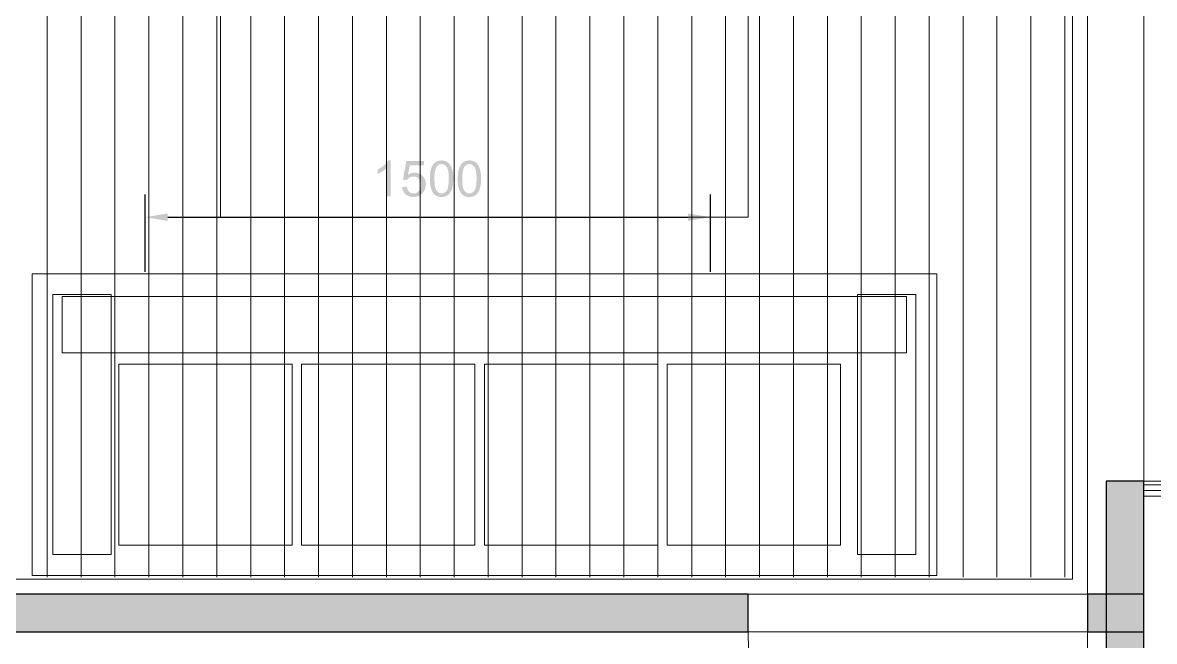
# Model space of a CAD drawing. Header units: millimetres. Extents: x -1336 to 24201, y -1370 to 16142.
# Drawn here: x 825 to 3828, y 2075 to 3716 of the extents above; entities that cross this region are included whole.
import ezdxf

# ---------------------------------------------------------------- set-up
doc = ezdxf.new("R2010")
doc.units = ezdxf.units.MM
for name, color, linetype, lineweight in [('A-DIMS-MM', 7, 'Continuous', 13), ('A-DOOR', 7, 'Continuous', 13), ('A-FLOOR-ZONE', 7, 'Continuous', 13), ('A-FURN-VIP', 7, 'Continuous', 13), ('A-GLAZ', 7, 'Continuous', 13), ('A-WALL-NEW', 7, 'Continuous', 25)]:
    doc.layers.add(name, color=color, linetype=linetype, lineweight=lineweight)

msp = doc.modelspace()

# ---------------------------------------------------------------- hatches: boundary and pattern name
at = {"layer": 'A-DIMS-MM'}
h = msp.add_hatch(color=7, dxfattribs=at)
h.paths.add_polyline_path([(1801.8, 3255), (1790.2, 3255), (1790.2, 3329.3), (1789.1, 3328.3), (1787.9, 3327.3), (1786.6, 3326.3), (1785.3, 3325.3), (1783.9, 3324.3), (1782.4, 3323.3), (1780.8, 3322.3), (1779.1, 3321.3), (1777.4, 3320.3), (1775.8, 3319.4), (1774.2, 3318.6), (1772.6, 3317.8), (1771.1, 3317.1), (1769.6, 3316.4), (1768.2, 3315.8), (1766.8, 3315.3), (1766.8, 3326.5), (1769.2, 3327.7), (1771.6, 3329), (1773.8, 3330.3), (1776, 3331.6), (1778.1, 3333.1), (1780.1, 3334.5), (1782.1, 3336.1), (1783.9, 3337.7), (1785.7, 3339.3), (1787.3, 3340.9), (1788.8, 3342.5), (1790.2, 3344.1), (1791.4, 3345.7), (1792.5, 3347.3), (1793.5, 3348.8), (1794.3, 3350.4), (1801.8, 3350.4), (1801.8, 3255)])
h.paths.add_polyline_path([(1831.7, 3279.9), (1843.9, 3280.9), (1844.1, 3279.8), (1844.3, 3278.8), (1844.6, 3277.7), (1844.9, 3276.7), (1845.1, 3275.8), (1845.5, 3274.8), (1845.8, 3273.9), (1846.2, 3273.1), (1846.6, 3272.3), (1847.1, 3271.5), (1847.5, 3270.7), (1848, 3270), (1848.5, 3269.3), (1849.1, 3268.7), (1849.7, 3268.1), (1850.3, 3267.5), (1851.5, 3266.4), (1852.9, 3265.5), (1854.3, 3264.7), (1855.7, 3264.1), (1857.3, 3263.6), (1858.8, 3263.3), (1860.5, 3263), (1862.2, 3263), (1863.3, 3263), (1864.3, 3263.1), (1865.3, 3263.2), (1866.3, 3263.4), (1867.2, 3263.6), (1868.2, 3263.9), (1869.1, 3264.2), (1870, 3264.6), (1870.9, 3265), (1871.7, 3265.5), (1872.6, 3266), (1873.4, 3266.5), (1874.2, 3267.2), (1875, 3267.8), (1875.7, 3268.6), (1876.5, 3269.3), (1877.2, 3270.1), (1877.8, 3271), (1878.5, 3271.8), (1879, 3272.8), (1879.6, 3273.7), (1880, 3274.7), (1880.5, 3275.7), (1880.9, 3276.7), (1881.2, 3277.8), (1881.5, 3278.9), (1881.7, 3280), (1881.9, 3281.2), (1882.1, 3282.4), (1882.2, 3283.6), (1882.3, 3284.9), (1882.3, 3286.2), (1882.3, 3287.4), (1882.2, 3288.6), (1882.1, 3289.8), (1882, 3290.9), (1881.8, 3292), (1881.5, 3293.1), (1881.2, 3294.1), (1880.9, 3295.1), (1880.5, 3296.1), (1880.1, 3297), (1879.7, 3297.9), (1879.2, 3298.8), (1878.6, 3299.6), (1878, 3300.4), (1877.4, 3301.2), (1876.7, 3301.9), (1876, 3302.6), (1875.2, 3303.3), (1874.5, 3303.9), (1873.7, 3304.4), (1872.9, 3305), (1872, 3305.4), (1871.1, 3305.9), (1870.2, 3306.2), (1869.3, 3306.6), (1868.3, 3306.9), (1867.4, 3307.1), (1866.3, 3307.3), (1865.3, 3307.5), (1864.2, 3307.6), (1863.1, 3307.7), (1862, 3307.7), (1860.6, 3307.6), (1859.3, 3307.5), (1858, 3307.3), (1856.7, 3307), (1855.4, 3306.7), (1854.2, 3306.2), (1853, 3305.7), (1851.9, 3305.1), (1850.7, 3304.5), (1849.7, 3303.7), (1848.7, 3303), (1847.8, 3302.2), (1846.9, 3301.3), (1846.1, 3300.4), (1845.4, 3299.5), (1844.7, 3298.5), (1833.8, 3299.9), (1843, 3348.7), (1890.2, 3348.7), (1890.2, 3337.6), (1852.3, 3337.6), (1847.2, 3312), (1848.3, 3312.7), (1849.3, 3313.4), (1850.4, 3314.1), (1851.5, 3314.6), (1852.6, 3315.2), (1853.7, 3315.7), (1854.8, 3316.1), (1856, 3316.5), (1857.1, 3316.8), (1858.2, 3317.1), (1859.3, 3317.4), (1860.5, 3317.6), (1861.6, 3317.8), (1862.8, 3317.9), (1864, 3318), (1865.1, 3318), (1866.7, 3318), (1868.2, 3317.9), (1869.7, 3317.7), (1871.1, 3317.4), (1872.5, 3317.1), (1873.9, 3316.8), (1875.3, 3316.3), (1876.6, 3315.8), (1877.9, 3315.3), (1879.2, 3314.6), (1880.4, 3313.9), (1881.6, 3313.1), (1882.8, 3312.3), (1883.9, 3311.4), (1885, 3310.4), (1886.1, 3309.4), (1887.2, 3308.3), (1888.1, 3307.1), (1889, 3306), (1889.9, 3304.8), (1890.6, 3303.5), (1891.3, 3302.2), (1892, 3300.9), (1892.5, 3299.5), (1893, 3298.1), (1893.5, 3296.7), (1893.9, 3295.2), (1894.2, 3293.7), (1894.4, 3292.1), (1894.6, 3290.5), (1894.7, 3288.9), (1894.7, 3287.2), (1894.7, 3285.6), (1894.6, 3284), (1894.4, 3282.5), (1894.2, 3281), (1894, 3279.5), (1893.6, 3278), (1893.2, 3276.6), (1892.8, 3275.2), (1892.3, 3273.8), (1891.7, 3272.5), (1891.1, 3271.1), (1890.5, 3269.8), (1889.7, 3268.6), (1888.9, 3267.3), (1888.1, 3266.1), (1887.2, 3264.9), (1886, 3263.5), (1884.8, 3262.2), (1883.5, 3261), (1882.2, 3259.9), (1880.8, 3258.8), (1879.4, 3257.9), (1877.9, 3257), (1876.4, 3256.3), (1874.8, 3255.6), (1873.1, 3255), (1871.5, 3254.5), (1869.7, 3254.1), (1867.9, 3253.8), (1866.1, 3253.6), (1864.2, 3253.4), (1862.2, 3253.4), (1860.6, 3253.4), (1859.1, 3253.5), (1857.5, 3253.6), (1856, 3253.8), (1854.6, 3254.1), (1853.2, 3254.4), (1851.8, 3254.8), (1850.5, 3255.2), (1849.1, 3255.7), (1847.9, 3256.2), (1846.7, 3256.8), (1845.5, 3257.5), (1844.3, 3258.2), (1843.2, 3258.9), (1842.1, 3259.8), (1841.1, 3260.6), (1840.1, 3261.6), (1839.1, 3262.5), (1838.2, 3263.5), (1837.4, 3264.6), (1836.6, 3265.6), (1835.9, 3266.7), (1835.2, 3267.9), (1834.6, 3269.1), (1834.1, 3270.3), (1833.6, 3271.6), (1833.1, 3272.9), (1832.7, 3274.2), (1832.4, 3275.6), (1832.1, 3277), (1831.9, 3278.4), (1831.7, 3279.9)])
h.paths.add_polyline_path([(1905.5, 3301.9), (1905.5, 3303.9), (1905.6, 3306), (1905.6, 3307.9), (1905.7, 3309.9), (1905.8, 3311.7), (1906, 3313.6), (1906.2, 3315.3), (1906.4, 3317.1), (1906.6, 3318.7), (1906.9, 3320.3), (1907.1, 3321.9), (1907.5, 3323.4), (1907.8, 3324.9), (1908.2, 3326.3), (1908.6, 3327.7), (1909, 3329), (1909.4, 3330.2), (1909.9, 3331.5), (1910.4, 3332.7), (1910.9, 3333.8), (1911.5, 3334.9), (1912, 3336), (1912.7, 3337.1), (1913.3, 3338.1), (1913.9, 3339), (1914.6, 3340), (1915.3, 3340.9), (1916.1, 3341.7), (1916.8, 3342.6), (1917.6, 3343.3), (1918.4, 3344.1), (1919.3, 3344.8), (1920.1, 3345.5), (1921, 3346.1), (1922, 3346.7), (1922.9, 3347.3), (1923.9, 3347.8), (1924.9, 3348.2), (1925.9, 3348.6), (1927, 3349), (1928.1, 3349.3), (1929.2, 3349.6), (1930.3, 3349.8), (1931.5, 3350), (1932.7, 3350.2), (1933.9, 3350.3), (1935.2, 3350.4), (1936.5, 3350.4), (1938.4, 3350.3), (1940.2, 3350.2), (1942, 3350), (1943.7, 3349.6), (1945.3, 3349.2), (1946.9, 3348.7), (1948.4, 3348), (1949.9, 3347.3), (1951.3, 3346.5), (1952.7, 3345.6), (1953.9, 3344.6), (1955.2, 3343.6), (1956.3, 3342.4), (1957.4, 3341.2), (1958.5, 3339.8), (1959.4, 3338.4), (1960.3, 3336.9), (1961.2, 3335.4), (1962, 3333.7), (1962.8, 3332), (1963.5, 3330.2), (1964.2, 3328.3), (1964.8, 3326.3), (1965.3, 3324.3), (1965.6, 3323.2), (1965.8, 3322.1), (1966, 3321), (1966.3, 3319.8), (1966.4, 3318.5), (1966.6, 3317.2), (1966.8, 3315.9), (1966.9, 3314.5), (1967, 3313.1), (1967.2, 3311.6), (1967.3, 3310.1), (1967.3, 3308.6), (1967.4, 3306.9), (1967.4, 3305.3), (1967.5, 3303.6), (1967.5, 3301.9), (1967.4, 3299.8), (1967.4, 3297.8), (1967.3, 3295.8), (1967.2, 3293.9), (1967.1, 3292), (1967, 3290.2), (1966.8, 3288.5), (1966.6, 3286.7), (1966.4, 3285.1), (1966.1, 3283.5), (1965.8, 3281.9), (1965.5, 3280.4), (1965.2, 3278.9), (1964.8, 3277.5), (1964.4, 3276.2), (1964, 3274.9), (1963.6, 3273.6), (1963.1, 3272.4), (1962.6, 3271.2), (1962.1, 3270), (1961.5, 3268.9), (1961, 3267.8), (1960.4, 3266.8), (1959.7, 3265.8), (1959.1, 3264.8), (1958.4, 3263.8), (1957.7, 3262.9), (1957, 3262.1), (1956.2, 3261.3), (1955.4, 3260.5), (1954.6, 3259.7), (1953.8, 3259), (1952.9, 3258.3), (1952, 3257.7), (1951.1, 3257.1), (1950.1, 3256.5), (1949.1, 3256), (1948.1, 3255.6), (1947.1, 3255.2), (1946, 3254.8), (1944.9, 3254.5), (1943.8, 3254.2), (1942.7, 3253.9), (1941.5, 3253.7), (1940.3, 3253.6), (1939, 3253.5), (1937.8, 3253.4), (1936.5, 3253.4), (1934.8, 3253.4), (1933.1, 3253.5), (1931.5, 3253.7), (1930, 3254), (1928.5, 3254.3), (1927, 3254.8), (1925.6, 3255.3), (1924.2, 3255.8), (1922.9, 3256.5), (1921.6, 3257.2), (1920.4, 3258), (1919.2, 3258.9), (1918.1, 3259.9), (1917, 3260.9), (1915.9, 3262), (1914.9, 3263.2), (1913.8, 3264.8), (1912.7, 3266.4), (1911.7, 3268.2), (1910.8, 3270.1), (1909.9, 3272.1), (1909.2, 3274.2), (1908.5, 3276.5), (1907.9, 3278.8), (1907.3, 3281.3), (1906.8, 3283.9), (1906.4, 3286.6), (1906.1, 3289.4), (1905.8, 3292.3), (1905.7, 3295.4), (1905.5, 3298.6), (1905.5, 3301.9)])
h.paths.add_polyline_path([(1917.5, 3301.9), (1917.5, 3299), (1917.6, 3296.2), (1917.7, 3293.6), (1917.8, 3291.1), (1918, 3288.8), (1918.3, 3286.5), (1918.5, 3284.4), (1918.9, 3282.4), (1919.2, 3280.5), (1919.6, 3278.7), (1920.1, 3277.1), (1920.6, 3275.6), (1921.1, 3274.2), (1921.7, 3272.9), (1922.3, 3271.7), (1923, 3270.7), (1923.7, 3269.8), (1924.4, 3268.9), (1925.1, 3268.1), (1925.9, 3267.3), (1926.6, 3266.6), (1927.4, 3266), (1928.3, 3265.4), (1929.1, 3264.9), (1929.9, 3264.5), (1930.8, 3264.1), (1931.7, 3263.7), (1932.6, 3263.5), (1933.6, 3263.2), (1934.5, 3263.1), (1935.5, 3263), (1936.5, 3263), (1937.5, 3263), (1938.5, 3263.1), (1939.4, 3263.2), (1940.3, 3263.5), (1941.3, 3263.7), (1942.2, 3264.1), (1943, 3264.5), (1943.9, 3264.9), (1944.7, 3265.4), (1945.5, 3266), (1946.3, 3266.6), (1947.1, 3267.3), (1947.9, 3268.1), (1948.6, 3268.9), (1949.3, 3269.8), (1950, 3270.7), (1950.7, 3271.8), (1951.3, 3272.9), (1951.9, 3274.2), (1952.4, 3275.6), (1952.9, 3277.1), (1953.3, 3278.8), (1953.7, 3280.5), (1954.1, 3282.4), (1954.4, 3284.4), (1954.7, 3286.5), (1954.9, 3288.8), (1955.1, 3291.2), (1955.3, 3293.7), (1955.4, 3296.3), (1955.4, 3299), (1955.5, 3301.9), (1955.4, 3304.7), (1955.4, 3307.5), (1955.3, 3310.1), (1955.1, 3312.6), (1954.9, 3315), (1954.7, 3317.2), (1954.4, 3319.4), (1954.1, 3321.4), (1953.7, 3323.3), (1953.3, 3325), (1952.9, 3326.7), (1952.4, 3328.2), (1951.9, 3329.6), (1951.3, 3330.8), (1950.7, 3332), (1950, 3333), (1949.3, 3334), (1948.6, 3334.8), (1947.8, 3335.6), (1947.1, 3336.4), (1946.3, 3337.1), (1945.5, 3337.7), (1944.7, 3338.3), (1943.8, 3338.8), (1943, 3339.3), (1942.1, 3339.6), (1941.2, 3340), (1940.3, 3340.3), (1939.3, 3340.5), (1938.4, 3340.6), (1937.4, 3340.7), (1936.4, 3340.7), (1935.4, 3340.7), (1934.4, 3340.6), (1933.5, 3340.5), (1932.5, 3340.3), (1931.6, 3340.1), (1930.8, 3339.8), (1929.9, 3339.4), (1929.1, 3339), (1928.3, 3338.6), (1927.6, 3338.1), (1926.8, 3337.5), (1926.1, 3336.9), (1925.4, 3336.2), (1924.8, 3335.5), (1924.1, 3334.8), (1923.5, 3333.9), (1922.8, 3332.8), (1922.1, 3331.5), (1921.5, 3330.2), (1920.9, 3328.7), (1920.3, 3327.1), (1919.9, 3325.3), (1919.4, 3323.5), (1919, 3321.6), (1918.7, 3319.5), (1918.3, 3317.3), (1918.1, 3315), (1917.9, 3312.6), (1917.7, 3310.1), (1917.6, 3307.5), (1917.5, 3304.7), (1917.5, 3301.9)])
h.paths.add_polyline_path([(1979.3, 3301.9), (1979.3, 3303.9), (1979.4, 3306), (1979.4, 3307.9), (1979.5, 3309.9), (1979.7, 3311.7), (1979.8, 3313.6), (1980, 3315.3), (1980.2, 3317.1), (1980.4, 3318.7), (1980.7, 3320.3), (1981, 3321.9), (1981.3, 3323.4), (1981.6, 3324.9), (1982, 3326.3), (1982.4, 3327.7), (1982.8, 3329), (1983.2, 3330.2), (1983.7, 3331.5), (1984.2, 3332.7), (1984.7, 3333.8), (1985.3, 3334.9), (1985.9, 3336), (1986.5, 3337.1), (1987.1, 3338.1), (1987.8, 3339), (1988.4, 3340), (1989.1, 3340.9), (1989.9, 3341.7), (1990.6, 3342.6), (1991.4, 3343.3), (1992.2, 3344.1), (1993.1, 3344.8), (1994, 3345.5), (1994.9, 3346.1), (1995.8, 3346.7), (1996.7, 3347.3), (1997.7, 3347.8), (1998.7, 3348.2), (1999.7, 3348.6), (2000.8, 3349), (2001.9, 3349.3), (2003, 3349.6), (2004.2, 3349.8), (2005.3, 3350), (2006.5, 3350.2), (2007.8, 3350.3), (2009, 3350.4), (2010.3, 3350.4), (2012.2, 3350.3), (2014, 3350.2), (2015.8, 3350), (2017.5, 3349.6), (2019.1, 3349.2), (2020.7, 3348.7), (2022.2, 3348), (2023.7, 3347.3), (2025.1, 3346.5), (2026.5, 3345.6), (2027.8, 3344.6), (2029, 3343.6), (2030.1, 3342.4), (2031.2, 3341.2), (2032.3, 3339.8), (2033.2, 3338.4), (2034.1, 3336.9), (2035, 3335.4), (2035.8, 3333.7), (2036.6, 3332), (2037.3, 3330.2), (2038, 3328.3), (2038.6, 3326.3), (2039.1, 3324.3), (2039.4, 3323.2), (2039.6, 3322.1), (2039.9, 3321), (2040.1, 3319.8), (2040.3, 3318.5), (2040.4, 3317.2), (2040.6, 3315.9), (2040.7, 3314.5), (2040.9, 3313.1), (2041, 3311.6), (2041.1, 3310.1), (2041.1, 3308.6), (2041.2, 3306.9), (2041.2, 3305.3), (2041.3, 3303.6), (2041.3, 3301.9), (2041.3, 3299.8), (2041.2, 3297.8), (2041.1, 3295.8), (2041.1, 3293.9), (2040.9, 3292), (2040.8, 3290.2), (2040.6, 3288.5), (2040.4, 3286.7), (2040.2, 3285.1), (2039.9, 3283.5), (2039.6, 3281.9), (2039.3, 3280.4), (2039, 3278.9), (2038.6, 3277.5), (2038.3, 3276.2), (2037.8, 3274.9), (2037.4, 3273.6), (2036.9, 3272.4), (2036.4, 3271.2), (2035.9, 3270), (2035.4, 3268.9), (2034.8, 3267.8), (2034.2, 3266.8), (2033.5, 3265.8), (2032.9, 3264.8), (2032.2, 3263.8), (2031.5, 3262.9), (2030.8, 3262.1), (2030, 3261.3), (2029.2, 3260.5), (2028.4, 3259.7), (2027.6, 3259), (2026.7, 3258.3), (2025.8, 3257.7), (2024.9, 3257.1), (2023.9, 3256.5), (2022.9, 3256), (2021.9, 3255.6), (2020.9, 3255.2), (2019.8, 3254.8), (2018.7, 3254.5), (2017.6, 3254.2), (2016.5, 3253.9), (2015.3, 3253.7), (2014.1, 3253.6), (2012.8, 3253.5), (2011.6, 3253.4), (2010.3, 3253.4), (2008.6, 3253.4), (2007, 3253.5), (2005.3, 3253.7), (2003.8, 3254), (2002.3, 3254.3), (2000.8, 3254.8), (1999.4, 3255.3), (1998, 3255.8), (1996.7, 3256.5), (1995.4, 3257.2), (1994.2, 3258), (1993, 3258.9), (1991.9, 3259.9), (1990.8, 3260.9), (1989.7, 3262), (1988.7, 3263.2), (1987.6, 3264.8), (1986.5, 3266.4), (1985.5, 3268.2), (1984.6, 3270.1), (1983.8, 3272.1), (1983, 3274.2), (1982.3, 3276.5), (1981.7, 3278.8), (1981.1, 3281.3), (1980.6, 3283.9), (1980.2, 3286.6), (1979.9, 3289.4), (1979.6, 3292.3), (1979.5, 3295.4), (1979.4, 3298.6), (1979.3, 3301.9)])
h.paths.add_polyline_path([(1991.3, 3301.9), (1991.3, 3299), (1991.4, 3296.2), (1991.5, 3293.6), (1991.6, 3291.1), (1991.8, 3288.8), (1992.1, 3286.5), (1992.4, 3284.4), (1992.7, 3282.4), (1993, 3280.5), (1993.4, 3278.7), (1993.9, 3277.1), (1994.4, 3275.6), (1994.9, 3274.2), (1995.5, 3272.9), (1996.1, 3271.7), (1996.8, 3270.7), (1997.5, 3269.8), (1998.2, 3268.9), (1998.9, 3268.1), (1999.7, 3267.3), (2000.5, 3266.6), (2001.2, 3266), (2002.1, 3265.4), (2002.9, 3264.9), (2003.8, 3264.5), (2004.6, 3264.1), (2005.5, 3263.7), (2006.4, 3263.5), (2007.4, 3263.2), (2008.3, 3263.1), (2009.3, 3263), (2010.3, 3263), (2011.3, 3263), (2012.3, 3263.1), (2013.2, 3263.2), (2014.2, 3263.5), (2015.1, 3263.7), (2016, 3264.1), (2016.8, 3264.5), (2017.7, 3264.9), (2018.5, 3265.4), (2019.3, 3266), (2020.1, 3266.6), (2020.9, 3267.3), (2021.7, 3268.1), (2022.4, 3268.9), (2023.1, 3269.8), (2023.8, 3270.7), (2024.5, 3271.8), (2025.1, 3272.9), (2025.7, 3274.2), (2026.2, 3275.6), (2026.7, 3277.1), (2027.1, 3278.8), (2027.5, 3280.5), (2027.9, 3282.4), (2028.2, 3284.4), (2028.5, 3286.5), (2028.7, 3288.8), (2028.9, 3291.2), (2029.1, 3293.7), (2029.2, 3296.3), (2029.3, 3299), (2029.3, 3301.9), (2029.3, 3304.7), (2029.2, 3307.5), (2029.1, 3310.1), (2028.9, 3312.6), (2028.7, 3315), (2028.5, 3317.2), (2028.2, 3319.4), (2027.9, 3321.4), (2027.5, 3323.3), (2027.1, 3325), (2026.7, 3326.7), (2026.2, 3328.2), (2025.7, 3329.6), (2025.1, 3330.8), (2024.5, 3332), (2023.8, 3333), (2023.1, 3334), (2022.4, 3334.8), (2021.7, 3335.6), (2020.9, 3336.4), (2020.1, 3337.1), (2019.3, 3337.7), (2018.5, 3338.3), (2017.7, 3338.8), (2016.8, 3339.3), (2015.9, 3339.6), (2015, 3340), (2014.1, 3340.3), (2013.1, 3340.5), (2012.2, 3340.6), (2011.2, 3340.7), (2010.2, 3340.7), (2009.2, 3340.7), (2008.2, 3340.6), (2007.3, 3340.5), (2006.3, 3340.3), (2005.5, 3340.1), (2004.6, 3339.8), (2003.8, 3339.4), (2002.9, 3339), (2002.1, 3338.6), (2001.4, 3338.1), (2000.6, 3337.5), (1999.9, 3336.9), (1999.2, 3336.2), (1998.6, 3335.5), (1997.9, 3334.8), (1997.3, 3333.9), (1996.6, 3332.8), (1995.9, 3331.5), (1995.3, 3330.2), (1994.7, 3328.7), (1994.2, 3327.1), (1993.7, 3325.3), (1993.2, 3323.5), (1992.8, 3321.6), (1992.5, 3319.5), (1992.2, 3317.3), (1991.9, 3315), (1991.7, 3312.6), (1991.5, 3310.1), (1991.4, 3307.5), (1991.3, 3304.7), (1991.3, 3301.9)])
at = {"layer": 'A-WALL-NEW'}
h = msp.add_hatch(color=9, dxfattribs=at)
h.dxf.hatch_style = 1
h.paths.add_polyline_path([(3700, 0), (3800, 0), (3800, 2500), (3700, 2500)])
h = msp.add_hatch(color=9, dxfattribs=at)
h.dxf.hatch_style = 1
h.paths.add_polyline_path([(0, 2100), (2750, 2100), (2750, 2200), (0, 2200)])
h = msp.add_hatch(color=9, dxfattribs=at)
h.dxf.hatch_style = 1
h.paths.add_polyline_path([(3650, 2100), (3800, 2100), (3800, 2200), (3650, 2200)])

# ---------------------------------------------------------------- linework, layer by layer
at = {"color": 7}
for p, q in [((1150, 3055), (1150, 3260)), ((2650, 3055), (2650, 3260)), ((1210, 3200), (2590, 3200))]:
    msp.add_line(p, q, dxfattribs=at)
at = {"color": 0, "linetype": 'ByBlock'}
for points in [[(1210, 3190.1), (1150, 3200), (1210, 3209.9)], [(2590, 3209.9), (2650, 3200), (2590, 3190.1)]]:
    msp.add_solid(points, dxfattribs=at)
at = {"layer": 'A-DOOR'}
msp.add_line((3650, 2100), (3650, 1200), dxfattribs=at)
msp.add_arc((3650, 2100), 900, 180, 270, dxfattribs=at)
at = {"layer": 'A-FLOOR-ZONE'}
for points in [[(8800, 4999), (6450, 4999), (6450, 2500), (3800, 2500), (3800, 5400), (250, 5400), (250, 2100), (0, 2100), (0, 5500), (1699, 5500), (1699, 8600), (8800, 8600), (8800, 4999)], [(3800, 2100), (3800, 5400), (250, 5400), (250, 2100), (3800, 2100)], [(6450, 0), (6450, 2500), (3800, 2500), (3800, 0), (6450, 0)], [(3800, 0), (3800, 2100), (0, 2100), (0, 0), (3800, 0)]]:
    msp.add_lwpolyline(points, close=True, dxfattribs=at)
at = {"layer": 'A-FURN-VIP'}
for p, q in [((890, 2245), (890, 5005)), ((980, 2245), (980, 5005)), ((1070, 2245), (1070, 5005)), ((1160, 2245), (1160, 5005)), ((1250, 2245), (1250, 5005)), ((1340, 2245), (1340, 5005)), ((1430, 2245), (1430, 5005)), ((1520, 2245), (1520, 5005)), ((1610, 2245), (1610, 5005)), ((1700, 2245), (1700, 5005)), ((1790, 2245), (1790, 5005)), ((1880, 2245), (1880, 5005)), ((1970, 2245), (1970, 5005)), ((2060, 2245), (2060, 5005)), ((2150, 2245), (2150, 5005)), ((2240, 2245), (2240, 5005)), ((2330, 2245), (2330, 5005)), ((2420, 2245), (2420, 5005)), ((2510, 2245), (2510, 5005)), ((2600, 2245), (2600, 5005)), ((2690, 2245), (2690, 5005)), ((2780, 2245), (2780, 5005)), ((2870, 2245), (2870, 5005)), ((2960, 2245), (2960, 5005)), ((3050, 2245), (3050, 5005)), ((3140, 2245), (3140, 5005)), ((3230, 2245), (3230, 5005)), ((3320, 2245), (3320, 5005)), ((3410, 2245), (3410, 5005)), ((3500, 2245), (3500, 5005)), ((3590, 2245), (3590, 5005))]:
    msp.add_line(p, q, dxfattribs=at)
for points in [[(300, 2200), (3650, 2200), (3650, 5050), (300, 5050)], [(340, 2240), (3610, 2240), (3610, 5010), (340, 5010)], [(1350, 3200), (2750, 3200), (2750, 3900), (1350, 3900)], [(850, 2250), (3250, 2250), (3250, 3050), (850, 3050)], [(905, 2305), (1060, 2305), (1060, 2995), (905, 2995)], [(930, 2840), (3170, 2840), (3170, 2990), (930, 2990)], [(3040, 2305), (3195, 2305), (3195, 2995), (3040, 2995)], [(1080, 2330), (1540, 2330), (1540, 2810), (1080, 2810)], [(1565, 2330), (2025, 2330), (2025, 2810), (1565, 2810)], [(2050, 2330), (2510, 2330), (2510, 2810), (2050, 2810)], [(2535, 2330), (2995, 2330), (2995, 2810), (2535, 2810)]]:
    msp.add_lwpolyline(points, close=True, dxfattribs=at)
at = {"layer": 'A-GLAZ'}
for p, q in [((3800, 2450), (3800, 2500)), ((3800, 2490), (4000, 2490)), ((3800, 2475), (4000, 2475)), ((3800, 2460), (4000, 2460))]:
    msp.add_line(p, q, dxfattribs=at)
at = {"layer": 'A-WALL-NEW'}
for points in [[(3700, 0), (3800, 0), (3800, 2500), (3700, 2500)], [(0, 2100), (2750, 2100), (2750, 2200), (0, 2200)], [(3650, 2100), (3800, 2100), (3800, 2200), (3650, 2200)]]:
    msp.add_lwpolyline(points, close=True, dxfattribs=at)
at = {"layer": 'Defpoints'}
for p in [(1150, 3200), (1150, 3000), (2650, 3000), (3800, 2500)]:
    msp.add_point(p, dxfattribs=at)

doc.saveas('drawing.dxf')
